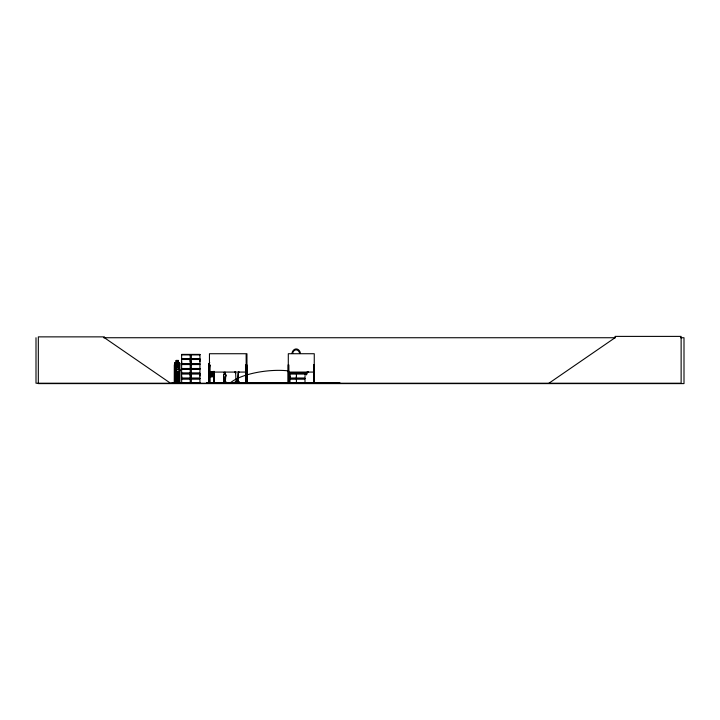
<?xml version="1.0" encoding="UTF-8"?>
<svg xmlns="http://www.w3.org/2000/svg" width="720" height="720" viewBox="0 0 720 720"><rect width="100%" height="100%" fill="white"/><g stroke="black" fill="none" stroke-linecap="round" stroke-linejoin="round"><path stroke-width="1.08" d="M181.638 378.126L181.638 376.02M181.638 363.69L181.638 361.584M190.206 376.02L190.206 373.905L190.206 378.126M190.206 361.584L190.206 359.478L190.206 363.69M191.358 376.02L191.358 378.126L191.349 373.905M191.358 361.584L191.358 363.69L191.349 359.478M199.926 376.02L199.926 373.905L181.629 373.905L181.629 378.126L199.935 378.126L199.935 373.905M199.926 361.584L199.926 359.478L181.629 359.478L181.629 363.69L199.935 363.69L199.935 359.478M305.001 376.02L304.992 378.126L289.998 378.126L290.007 376.02M296.424 376.02L296.424 378.126L296.415 373.905M243.63 382.878L250.506 382.851M224.199 372.366L224.118 374.22A1.53 1.197 -90 0 0 223.875 376.623L224.118 382.518L225.369 382.518L225.558 376.623A1.53 1.197 -90 0 0 225.315 374.22L225.234 372.177M225.369 382.518L225.621 376.623A1.53 1.197 -90 0 0 225.369 374.22L225.369 374.22M238.698 371.718A2.295 1.791 -90 0 1 238.167 373.338L237.825 381.141L238.257 373.338A2.295 1.791 -90 0 0 238.788 371.718M237.762 380.79L236.952 381.267L238.005 381.105M237.87 380.826L237.042 380.925L238.113 381.069M224.703 381.78L225.558 381.51L225.558 382.851M237.312 381.078L237.861 381.096L237.213 380.826M179.496 383.166L179.631 370.269M199.944 368.829L181.539 368.703L199.944 368.604L199.926 364.545L181.629 364.545M191.349 378.972L191.322 383.211M296.397 383.211L296.415 378.972M176.4 363.519L177.327 366.102L176.364 368.793L177.642 366.597L178.839 368.829L177.93 366.111L178.866 363.519L177.021 363.528L177.021 367.74L178.398 367.74L178.434 363.501L177.615 365.589L176.58 362.7M179.361 371.799L179.874 369.549L179.415 371.799L175.023 371.799L174.528 369.558L175.077 371.799M224.775 381.852L225.216 381.636M209.142 367.713L209.781 365.463L209.205 367.722M177.642 383.211L177.633 371.349M177.849 383.166L177.867 371.349M289.971 383.211L290.007 378.972L305.001 378.972L305.001 383.04L285.66 383.175L290.592 383.13M181.629 378.972L199.935 378.972L199.935 383.04L171.9 383.13L182.439 383.175M211.086 383.175L206.667 382.851L223.353 383.22M211.131 382.878L206.658 382.878M224.136 372.366L224.199 372.177M208.98 383.211L209.142 363.501L209.682 362.7L209.142 363.501M209.295 383.166L209.277 382.554M211.086 371.943L210.438 373.788L211.806 371.682L213.219 373.752L212.49 371.952M306.252 373.464L306.819 372.339L308.574 372.339L306.882 372.411L306.315 374.67L304.488 374.67M175.968 362.7L175.491 363.537L175.374 383.22M175.995 362.772L175.896 371.799L175.5 369.558M174.447 383.22L174.528 363.501L175.041 362.7L176.976 362.7L176.913 360.441L176.283 367.74L177.021 369.549L178.398 369.549L179.136 367.74L179.136 363.528L178.398 362.772L178.389 360.441L176.121 360.441L176.175 362.772L175.437 363.528M174.582 369.558L175.086 362.7M237.708 381.726L239.094 381.726L239.292 383.202L211.923 383.22L216.639 382.851M216.981 383.013L217.152 382.842M224.388 382.212L224.298 383.202M224.991 383.202L226.062 383.211L226.179 382.212L225.252 382.212L225.144 383.22L224.793 382.68M227.475 382.68L226.8 383.211M236.403 381.726L236.448 383.058M238.428 383.211L239.121 383.058M238.743 383.22L239.094 382.923L224.37 383.103M306.27 374.67L306.927 373.95M548.946 383.22L615.042 337.734L615.042 336.393L681.129 336.393L681.129 383.22L36 383.22L36 337.734M291.537 383.175L301.329 382.878M103.572 337.734L615.384 337.734M680.625 337.734L684 337.734L684 383.607L38.322 383.607L38.322 336.87L104.418 336.87L104.418 337.734L170.505 383.22M181.62 354.393L199.944 354.393M181.638 354.816L199.926 354.816M181.629 358.632L199.935 358.632L199.935 354.564L181.62 354.555L181.638 358.632M181.566 358.92L199.989 358.92M181.566 359.181L199.989 359.181M178.398 360.513L176.175 360.513L176.229 362.772M177.723 362.7L179.397 362.7L179.919 363.492L179.811 383.22L179.676 382.554M175.059 362.772L179.379 362.772M179.865 363.492L179.343 362.7M181.566 363.987L199.989 363.987M181.566 364.248L199.989 364.248M179.226 364.878L179.811 364.878M246.15 364.878L245.529 364.878L245.529 383.22L245.457 382.554M246.942 364.878L247.185 383.22M314.262 364.878L313.65 364.878L313.605 383.22M181.638 368.496L199.926 368.496M181.638 369.243L199.926 369.243M209.088 369.558L209.673 371.799M175.059 371.727L179.379 371.727M307.674 371.961L308.241 371.961M209.457 372.078L246.15 372.078M288.306 372.078L314.262 372.078M181.629 373.059L199.935 373.059L199.935 369L181.62 369L181.638 373.059M289.998 373.059L305.001 373.059M181.566 373.356L199.989 373.356M235.107 371.718A2.295 1.791 -90 0 0 235.638 373.338L236.097 382.185M289.935 373.356L305.064 373.356M181.566 373.617L199.989 373.617M289.935 373.617L305.064 373.617M209.799 374.571L209.142 373.779L209.754 374.571L213.795 374.571L214.335 371.745M305.001 373.905L289.998 373.905L289.998 378.126M224.118 374.22L224.181 374.22A1.53 1.197 -90 0 0 223.929 376.623L224.181 382.518M304.479 374.598L306.297 374.598M210.861 376.83L212.625 376.83L213.372 371.637M181.566 378.414L199.989 378.414M289.935 378.414L305.064 378.414M181.566 378.675L199.989 378.675M289.935 378.675L305.064 378.675M223.596 382.212L224.523 382.212L224.523 382.851M230.157 382.491L231.678 382.491M174.267 382.554L174.996 382.554M175.194 382.554L175.878 382.554M177.579 382.554L178.074 382.554M178.596 382.554L179.874 382.554M214.236 382.554L213.489 382.554L213.498 383.22M223.74 382.851L226.035 382.851L226.035 382.212M311.778 382.842L316.71 382.878L311.778 383.22M171.9 382.878L199.926 382.923M285.696 382.869L304.992 382.923M311.814 382.878L316.71 382.878M176.049 363.537L175.59 363.753M306.153 373.14L306.261 372.447M181.71 383.166L181.638 378.972M210.06 373.743L210.915 374.499L210.906 376.83M178.758 362.7L179.37 363.492M178.731 362.772L179.262 363.528M209.196 369.549L209.709 371.727M174.69 383.211L174.69 382.554M339.822 383.22L339.822 382.653L220.887 382.842M338.481 382.653L338.481 383.22M314.235 383.22L314.262 353.727L288.306 353.727L288.261 383.22M314.091 364.878L314.145 383.22M313.929 382.554L314.019 383.22M313.821 364.878L313.776 383.22M306.819 372.339L306.819 373.923M288.801 383.22L288.747 364.878L288.144 364.878L288.162 383.22L288.09 382.554M288.576 364.878L288.63 383.22M288.504 382.554L288.414 383.22M246.951 353.727L246.942 383.22M246.204 383.22L246.15 353.727L209.457 353.727L209.43 383.22M246.078 382.554L246.078 383.22M238.887 381.726L238.887 382.68M238.158 382.68L238.158 380.673L237.24 380.673L237.24 382.68M238.059 380.673L238.059 382.68M237.339 380.673L237.339 382.68M236.988 382.653L236.988 383.22M236.61 382.68L236.61 381.726L235.224 381.726L235.224 382.923M235.656 382.653L235.656 383.22M235.431 381.726L235.431 382.68M230.625 382.923L230.625 382.68A39.393 12.879 -6.9 0 1 236.925 378.684M225.486 381.51L225.486 382.851M225.009 381.51L225.009 382.851M224.937 381.51L224.937 382.851M223.74 382.212L223.596 383.013M222.273 382.653L222.273 383.22M214.182 371.349L214.182 383.22M214.029 373.509L214.029 383.22L213.93 382.554M213.714 371.349L213.813 383.22M213.552 373.509L213.66 383.22M212.517 371.637L212.517 373.743L210.915 373.743L210.915 371.637M210.141 383.22L210.141 382.554L208.845 382.554L208.854 383.22M210.006 383.22L210.078 364.878L208.908 364.878L208.935 383.22M209.529 364.878L209.529 368.109M209.529 373.509L209.583 383.22M209.196 363.537L209.205 373.743M191.349 354.564L191.358 358.632M191.358 364.545L191.349 368.604M191.349 369L191.358 373.059M190.215 354.564L190.206 358.632M190.206 364.545L190.215 368.604M190.215 369L190.206 373.059M190.206 378.972L190.215 383.04M181.638 364.545L181.629 368.604M179.406 364.878L179.361 383.22L179.226 370.269M179.091 371.349L179.181 383.22M179.019 382.554L178.929 383.22M178.821 371.349L178.776 383.22M178.659 371.349L178.605 383.22M178.443 360.441L178.443 362.7M178.02 371.349L178.038 383.22M177.795 371.349L177.795 383.22M177.453 360.891L177.453 361.647M177.273 360.891L177.273 361.647M176.481 371.349L176.553 383.175L176.04 382.554L176.04 383.22M176.319 371.349L176.265 383.22M176.085 371.349L176.193 383.22M175.869 383.22L175.824 364.878L175.239 364.878L175.23 383.22M175.644 371.349L175.689 383.22M175.545 382.554L175.572 383.22M174.987 383.22L174.942 364.878L174.33 364.878L174.357 383.22M174.771 364.878L174.825 383.22M237.717 378.306A39.393 12.879 -6.9 0 1 288.693 370.917M291.951 353.214A5.778 4.401 -90 0 1 296.199 348.93A5.778 4.401 -90 0 1 300.456 353.214M292.581 353.466A4.824 3.672 -90 0 1 296.127 349.884A4.824 3.672 -90 0 1 299.682 353.466M235.728 373.338A2.295 1.791 -90 0 1 235.197 371.718M178.155 360.891L176.499 360.891L176.499 361.647L178.155 361.647L178.155 360.891M212.229 375.624L211.203 375.624L211.203 376.38L212.229 376.38L212.229 375.624"/></g></svg>
